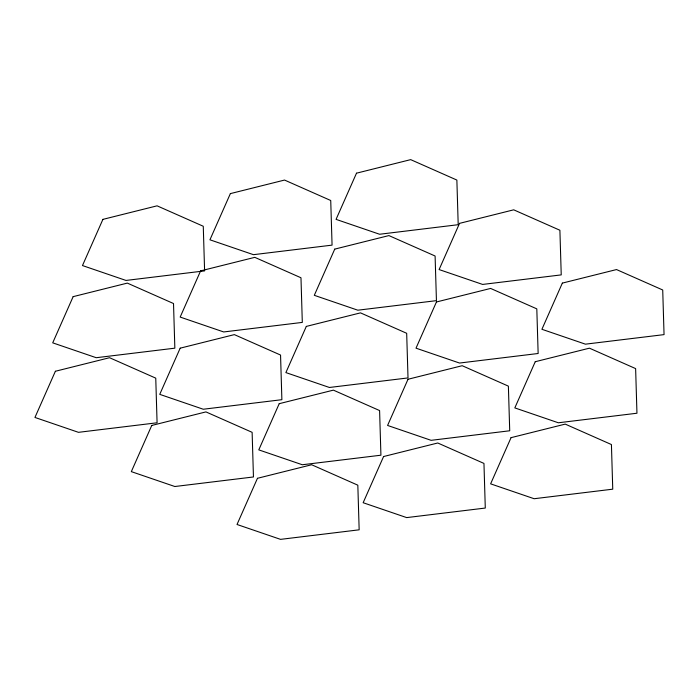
<?xml version="1.0" encoding="UTF-8"?>
<svg xmlns="http://www.w3.org/2000/svg" width="699" height="699" viewBox="0 0 699 699"><rect width="100%" height="100%" fill="white"/><g stroke="black" fill="none" stroke-linecap="round" stroke-linejoin="round"><path stroke-width="1.05" d="M102.902 219.372L82.473 265.559L125.995 280.439L204.606 270.889L203.269 226.258L157.083 205.829L102.902 219.372M73.142 296.647L52.713 342.842L96.235 357.713L174.846 348.172L173.518 303.532L127.332 283.104L73.142 296.647M55.378 371.265L34.95 417.452L78.471 432.332L157.083 422.781L155.755 378.15L109.56 357.713L55.378 371.265M230.364 193.614L209.936 239.801L253.457 254.681L332.069 245.131L330.732 200.499L284.545 180.062L230.364 193.614M200.604 270.889L180.176 317.075L223.706 331.955L302.309 322.405L300.981 277.774L254.794 257.346L200.604 270.889M180.176 348.172L159.748 394.358L203.269 409.238L281.88 399.688L280.552 355.048L234.357 334.62L180.176 348.172M151.753 425.446L131.325 471.633L174.846 486.513L253.457 476.963L252.129 432.332L205.934 411.903L151.753 425.446M356.499 173.186L336.062 219.372L379.592 234.252L458.203 224.702L456.866 180.062L410.68 159.634L356.499 173.186M334.734 249.124L314.305 295.319L357.827 310.199L436.438 300.649L435.101 256.009L388.915 235.58L334.734 249.124M306.311 326.407L285.882 372.593L329.404 387.473L408.015 377.923L406.678 333.292L360.492 312.864L306.311 326.407M279.216 403.681L258.787 449.876L302.309 464.748L380.92 455.206L379.592 410.566L333.397 390.138L279.216 403.681M257.459 478.299L237.022 524.486L280.552 539.366L359.164 529.816L357.827 485.185L311.64 464.748L257.459 478.299M459.531 223.365L439.103 269.561L482.625 284.432L561.236 274.89L559.899 230.251L513.713 209.822L459.531 223.365M436.438 301.977L416.01 348.172L459.531 363.043L538.143 353.493L536.806 308.862L490.619 288.434L436.438 301.977M408.015 379.26L387.587 425.446L431.108 440.326L509.72 430.776L508.383 386.136L462.196 365.708L408.015 379.26M383.585 456.534L363.157 502.721L406.678 517.601L485.289 508.051L483.961 463.42L437.766 442.991L383.585 456.534M562.346 283.104L541.917 329.29L585.439 344.17L664.05 334.62L662.722 289.989L616.527 269.561L562.346 283.104M535.251 361.715L514.822 407.901L558.352 422.781L636.955 413.231L635.627 368.6L589.44 348.172L535.251 361.715M511.048 437.661L490.619 483.848L534.141 498.728L612.752 489.178L611.424 444.547L565.229 424.11L511.048 437.661"/></g></svg>
